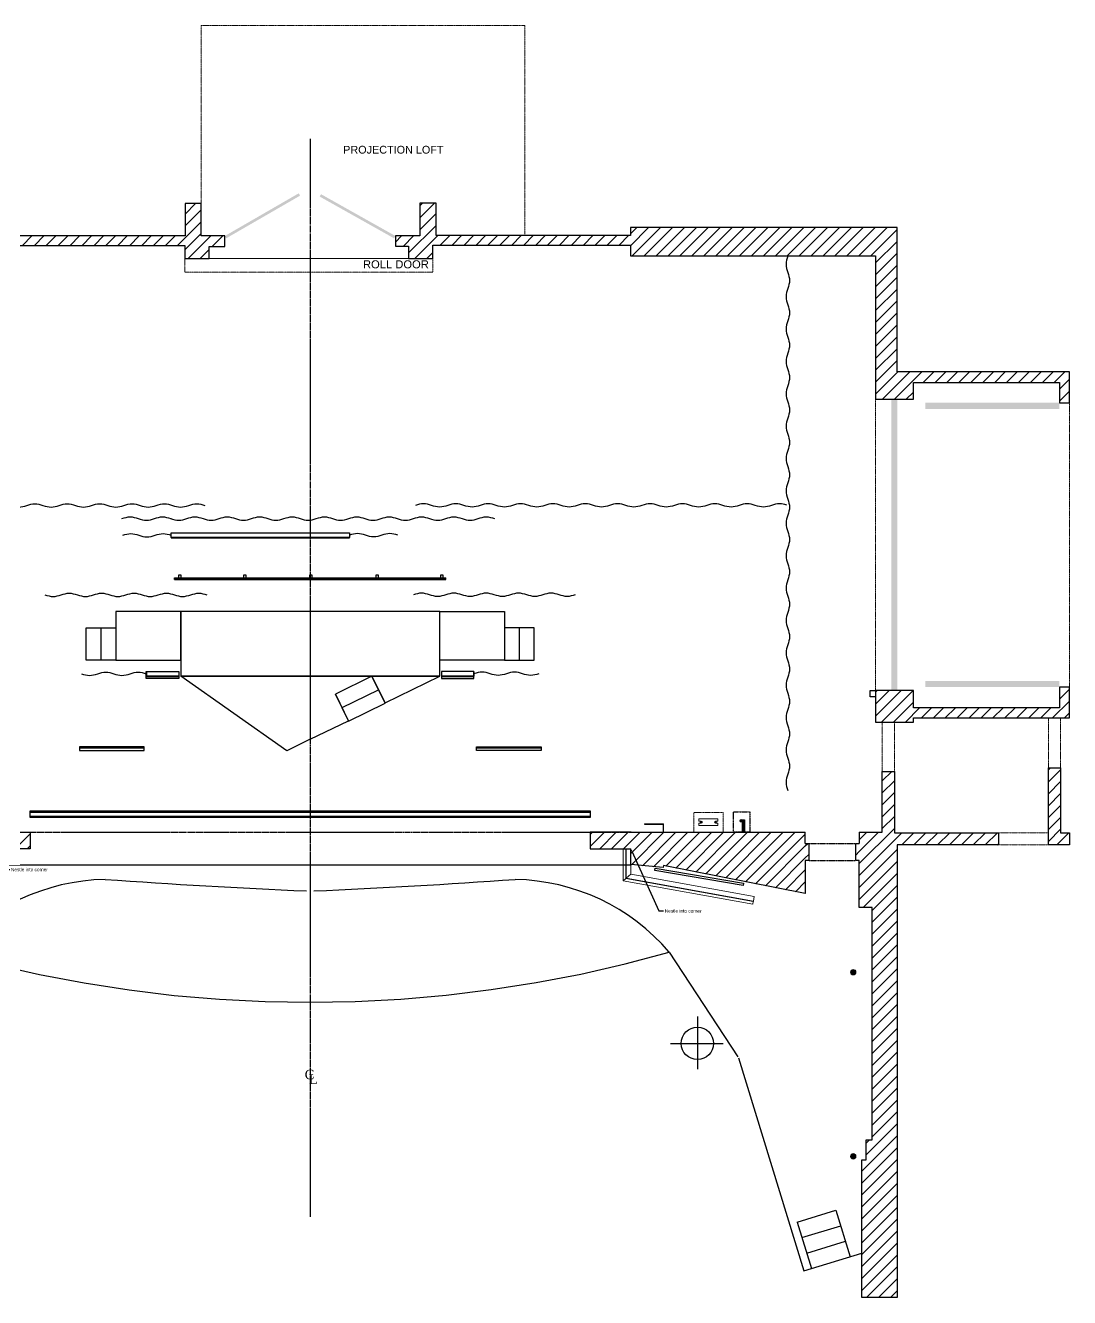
# Model space of a CAD drawing. Header units: inches. Extents: x 74 to 1370, y 2 to 949.
# Drawn here: x 597 to 1370, y 6 to 949 of the extents above; entities that cross this region are included whole.
import ezdxf
from ezdxf import colors
from ezdxf.entities.mleader import LeaderData, LeaderLine
from ezdxf.math import Vec2, Vec3

# ---------------------------------------------------------------- set-up
doc = ezdxf.new("R2010")
doc.units = ezdxf.units.IN
doc.header["$MEASUREMENT"] = 0
doc.set_wipeout_variables(frame=1)
doc.linetypes.add('STYLE_01', pattern=[0.41664, 0.20828, -0.20836])
doc.linetypes.add('STYLE_10', pattern=[5.9375, 3.75, -0.277785, 0.69443, -0.277785, 0.625, -0.3125])
for name, color, linetype in [('architecture', 7, 'Continuous'), ('Notations', 7, 'Continuous'), ('OBJECT', 7, 'Continuous')]:
    doc.layers.add(name, color=color, linetype=linetype)
doc.styles.add('CaslonOpnface BT Regular', font='')
doc.styles.add('Helvetica', font='')
doc.styles.get("Standard").update_dxf_attribs({"font": 'arial.ttf'})
doc.styles.get('CaslonOpnface BT Regular').set_extended_font_data('CaslonOpnface BT Regular')
doc.styles.get('Helvetica').set_extended_font_data('Helvetica')
pattern_1 = [(45, (-623.4765, -104.821), (-4.419417, 4.419417), [])]

msp = doc.modelspace()

# ---------------------------------------------------------------- hatches: boundary and pattern name
at = {"layer": 'architecture', "ltscale": 10}
h = msp.add_hatch(dxfattribs=at)
h.set_pattern_fill('ANSI31', color=256, scale=50, style=0)
h.set_pattern_definition(pattern_1)
h.paths.add_polyline_path([(726.8, 792.93), (726.8, 816.93), (714.8, 816.93), (714.8, 792.93), (571.49, 792.93), (571.49, 810.93), (456.49, 810.93), (456.49, 834.93), (444.49, 834.93), (444.49, 810.93), (433.49, 810.93), (433.49, 792.93), (435.49, 792.93), (435.49, 777.93), (571.49, 777.93), (571.49, 785.93), (714.67, 785.93), (714.67, 776.18), (732.67, 776.18), (732.67, 785.18), (744.3, 785.18), (744.3, 792.93)])
h = msp.add_hatch(dxfattribs=at)
h.set_pattern_fill('ANSI31', color=256, scale=50, style=0)
h.set_pattern_definition(pattern_1)
h.paths.add_polyline_path([(1044.8, 799.18), (1044.8, 793.18), (900.8, 793.18), (900.8, 817.18), (888.8, 817.18), (888.8, 792.93), (870.67, 792.93), (870.67, 785.43), (880.42, 785.43), (880.42, 776.18), (898.42, 776.18), (898.42, 786.18), (1044.8, 786.18), (1044.8, 778.18), (1226.54, 778.18), (1226.54, 671.9), (1254.54, 671.9), (1254.54, 684.39), (1362.77, 684.39), (1362.77, 669.27), (1370.27, 669.27), (1370.27, 692.27), (1242.54, 692.29), (1242.54, 799.18)])
h = msp.add_hatch(dxfattribs=at)
h.set_pattern_fill('ANSI31', color=256, scale=50, style=0)
h.set_pattern_definition(pattern_1)
h.paths.add_polyline_path([(1370.27, 435.65), (1370.27, 458.52), (1362.77, 458.52), (1362.77, 443.15), (1254.54, 443.15), (1254.54, 455.93), (1226.54, 455.93), (1226.54, 432.65), (1254.54, 432.65), (1254.54, 435.65)])
h = msp.add_hatch(dxfattribs=at)
h.set_pattern_fill('ANSI31', color=256, scale=50, style=0)
h.set_pattern_definition(pattern_1)
h.paths.add_polyline_path([(1354.58, 341.52), (1370.27, 341.52), (1370.27, 350.52), (1363.59, 350.52), (1363.58, 398.65), (1354.58, 398.65)])
h = msp.add_hatch(dxfattribs=at)
h.set_pattern_fill('ANSI31', color=256, scale=50, style=0)
h.set_pattern_definition(pattern_1)
h.paths.add_polyline_path([(1242.49, 341.52), (1317.58, 341.52), (1317.58, 350.52), (1240.54, 350.52), (1240.54, 395.93), (1231.49, 395.93), (1231.49, 350.93), (1214.46, 350.93), (1214.46, 295.21), (1223.96, 295.21), (1223.96, 123.05), (1219.46, 123.05), (1219.46, 108.05), (1216.29, 108.05), (1216.29, 6.05), (1242.49, 6.05)])
at = {"layer": 'architecture', "linetype": 'Continuous', "lineweight": 0}
h = msp.add_hatch(color=7, dxfattribs=at)
edge = h.paths.add_edge_path()
edge.add_arc((1127.24, 359.43), 1, 0, 360)
for color, points in [(7, [(1127.99, 360.15), (1129.49, 360.15), (1129.49, 350.93), (1127.99, 350.93)]), (256, [(1069.24, 357.18), (1069.24, 350.93), (1068.99, 350.93), (1068.99, 356.93), (1055.24, 356.93), (1055.24, 357.18)])]:
    msp.add_hatch(color=color, dxfattribs=at).paths.add_polyline_path(points)
at = {"layer": 'architecture', "ltscale": 10}
h = msp.add_hatch(dxfattribs=at)
h.set_pattern_fill('ANSI31', color=256, scale=50, style=0)
h.set_pattern_definition(pattern_1)
h.paths.add_polyline_path([(367.49, 350.93), (367.49, 321.83), (376.49, 321.93), (376.49, 253.93), (328.49, 253.93), (328.49, 241.93), (376.49, 241.93), (376.53, 236.46), (388.53, 236.46), (388.53, 293.21), (545.49, 326.18), (545.49, 324.69), (569.49, 326.9), (569.49, 338.68), (599.99, 338.68), (599.99, 350.93)])
h = msp.add_hatch(dxfattribs=at)
h.set_pattern_fill('ANSI31', color=256, scale=50, style=0)
h.set_pattern_definition(pattern_1)
h.paths.add_polyline_path([(1014.99, 350.93), (1014.99, 338.68), (1045.24, 338.68), (1045.18, 326.9), (1069.14, 324.73), (1069.27, 326.23), (1174.46, 305.43), (1174.46, 350.93)])
h = msp.add_hatch(dxfattribs=at)
h.set_pattern_fill('ANSI31', color=256, scale=50, style=0)
h.set_pattern_definition(pattern_1)
h.paths.add_polyline_path([(1214.46, 342.68), (1211.96, 342.68), (1211.96, 329.93), (1214.46, 329.93)])
h.paths.add_polyline_path([(1176.96, 342.68), (1174.46, 342.68), (1174.46, 329.93), (1176.96, 329.93)])
at = {"layer": 'architecture', "linetype": 'Continuous', "lineweight": 0}
h = msp.add_hatch(color=7, dxfattribs=at)
edge = h.paths.add_edge_path()
edge.add_arc((1209.96, 247.21), 2, 0, 360)
h = msp.add_hatch(color=7, dxfattribs=at)
edge = h.paths.add_edge_path()
edge.add_arc((1209.97, 110.71), 2, 0, 360)

# ---------------------------------------------------------------- linework, layer by layer
at = {"color": 7, "lineweight": -3}
for p, q in [((599.97, 361.89), (599.97, 366.85)), ((1015.01, 366.85), (1015.01, 361.89))]:
    msp.add_line(p, q, dxfattribs=at)
for points in [[(599.97, 366.85), (1015.01, 366.85)], [(599.97, 365.89), (1015.01, 365.89)], [(599.97, 362.85), (1015.01, 362.85)], [(1015.01, 361.89), (599.97, 361.89)]]:
    msp.add_lwpolyline(points, dxfattribs=at)
at = {"layer": 'architecture', "ltscale": 10}
for p, q in [((726.8, 816.93), (714.8, 816.93)), ((714.8, 816.93), (714.8, 792.93)), ((726.8, 792.93), (726.8, 816.93)), ((900.8, 817.18), (888.8, 817.18)), ((888.8, 817.18), (888.8, 792.93)), ((900.8, 793.18), (900.8, 817.18)), ((714.8, 792.93), (571.49, 792.93)), ((744.3, 792.93), (726.8, 792.93)), ((744.3, 785.18), (744.3, 792.93)), ((888.8, 792.93), (870.67, 792.93)), ((870.67, 792.93), (870.67, 785.43)), ((1044.8, 793.18), (900.8, 793.18)), ((1242.54, 799.18), (1044.8, 799.18)), ((1044.8, 799.18), (1044.8, 793.18)), ((1242.54, 692.29), (1242.54, 799.18)), ((571.49, 785.93), (714.67, 785.93)), ((714.67, 785.93), (714.67, 776.18)), ((732.67, 776.18), (732.67, 785.18)), ((732.67, 785.18), (744.3, 785.18)), ((870.67, 785.43), (880.42, 785.43)), ((880.42, 785.43), (880.42, 776.18)), ((898.42, 776.18), (898.42, 786.18)), ((898.42, 786.18), (1044.8, 786.18)), ((1044.8, 786.18), (1044.8, 778.18)), ((714.67, 776.18), (732.67, 776.18)), ((880.42, 776.18), (898.42, 776.18)), ((1044.8, 778.18), (1226.54, 778.18)), ((1226.54, 778.18), (1226.54, 671.9)), ((1370.27, 692.27), (1242.54, 692.29)), ((1370.27, 669.27), (1370.27, 692.27)), ((1254.54, 671.9), (1254.54, 684.39)), ((1254.54, 684.39), (1362.77, 684.39)), ((1362.77, 684.39), (1362.77, 669.27)), ((1226.54, 671.9), (1254.54, 671.9)), ((1362.77, 669.27), (1370.27, 669.27)), ((1254.54, 455.93), (1226.54, 455.93)), ((1226.54, 455.93), (1226.54, 432.65)), ((1254.54, 443.15), (1254.54, 455.93)), ((1370.27, 458.52), (1362.77, 458.52)), ((1362.77, 458.52), (1362.77, 443.15)), ((1370.27, 435.65), (1370.27, 458.52)), ((1362.77, 443.15), (1254.54, 443.15)), ((1254.54, 432.65), (1254.54, 435.65)), ((1254.54, 435.65), (1370.27, 435.65)), ((1226.54, 432.65), (1254.54, 432.65)), ((1354.58, 398.65), (1363.58, 398.65)), ((1354.58, 341.52), (1354.58, 398.65)), ((1363.58, 398.65), (1363.59, 350.52)), ((1231.49, 350.93), (1231.49, 395.93)), ((1231.49, 395.93), (1240.54, 395.93)), ((1240.54, 395.93), (1240.54, 350.52)), ((569.49, 350.93), (599.99, 350.93)), ((599.99, 350.93), (599.99, 338.68)), ((1045.49, 350.93), (1014.99, 350.93)), ((1014.99, 350.93), (1014.99, 338.68)), ((1045.24, 350.93), (1174.46, 350.93)), ((1174.46, 342.68), (1174.46, 350.93)), ((1214.46, 350.93), (1231.49, 350.93)), ((1214.46, 350.93), (1214.46, 342.68)), ((1240.54, 350.52), (1317.58, 350.52)), ((1317.58, 350.52), (1317.58, 341.52)), ((1363.59, 350.52), (1370.27, 350.52)), ((1370.27, 350.52), (1370.27, 341.52)), ((1317.58, 341.52), (1242.49, 341.52)), ((1242.49, 341.52), (1242.49, 6.05)), ((1370.27, 341.52), (1354.58, 341.52)), ((599.99, 338.68), (569.49, 338.68)), ((1014.99, 338.68), (1045.24, 338.68)), ((1045.24, 326.93), (1045.24, 338.68)), ((569.49, 326.9), (1045.18, 326.9)), ((1069.14, 324.73), (1045.24, 326.93)), ((1069.27, 326.23), (1069.14, 324.73)), ((1174.46, 305.43), (1069.27, 326.23)), ((1174.46, 329.93), (1174.46, 305.43)), ((1214.46, 295.21), (1214.46, 329.93)), ((1223.96, 295.21), (1214.46, 295.21)), ((1223.96, 123.05), (1223.96, 295.21)), ((1219.46, 108.05), (1219.46, 123.05)), ((1219.46, 123.05), (1223.96, 123.05)), ((1216.29, 6.05), (1216.29, 108.05)), ((1216.29, 108.05), (1219.46, 108.05)), ((1242.49, 6.05), (1216.29, 6.05))]:
    msp.add_line(p, q, dxfattribs=at)
at = {"layer": 'architecture', "color": 7, "linetype": 'Continuous', "lineweight": 5}
msp.add_line((732.67, 776.18), (880.42, 776.18), dxfattribs=at)
at = {"layer": 'architecture', "color": 7, "linetype": 'STYLE_01', "lineweight": 5}
for p, q in [((1226.54, 671.9), (1226.54, 455.93)), ((1370.27, 669.27), (1370.27, 458.52)), ((1354.58, 435.65), (1354.58, 398.65)), ((1363.58, 435.65), (1363.58, 398.65)), ((1231.49, 432.93), (1231.49, 395.93)), ((1231.49, 432.93), (1231.49, 395.93)), ((1240.54, 432.65), (1240.54, 395.93)), ((1240.54, 432.65), (1240.54, 395.93)), ((1317.58, 350.52), (1354.58, 350.52)), ((1317.58, 341.52), (1354.58, 341.52))]:
    msp.add_line(p, q, dxfattribs=at)
at = {"layer": 'architecture'}
for p, q in [((1055.24, 356.93), (1069.24, 356.93)), ((1174.46, 342.68), (1176.96, 342.68)), ((1176.96, 342.68), (1176.96, 329.93)), ((1211.96, 342.68), (1214.46, 342.68)), ((1211.96, 329.93), (1211.96, 342.68)), ((1063.01, 322.56), (1063.3, 324.29)), ((1128.38, 311.51), (1063.01, 322.56)), ((1063.3, 324.29), (1128.68, 313.24)), ((1176.96, 329.93), (1174.46, 329.93)), ((1214.46, 329.93), (1211.96, 329.93)), ((1128.68, 313.24), (1128.38, 311.51))]:
    msp.add_line(p, q, dxfattribs=at)
at = {"layer": 'architecture', "linetype": 'STYLE_01'}
for p, q in [((1176.96, 342.68), (1211.96, 342.68)), ((1176.96, 329.93), (1211.96, 329.93))]:
    msp.add_line(p, q, dxfattribs=at)
at = {"layer": 'architecture', "color": 7, "linetype": 'Continuous', "lineweight": 30}
for p, q in [((1124.86, 183.68), (1173.26, 25.9)), ((1168.46, 61.98), (1197.15, 70.75)), ((1168.46, 61.98), (1197.15, 70.75)), ((1197.15, 70.75), (1207.68, 36.32)), ((1197.15, 70.75), (1207.68, 36.32)), ((1168.46, 61.98), (1178.99, 27.55)), ((1168.46, 61.98), (1178.99, 27.55)), ((1171.97, 50.5), (1200.66, 59.27)), ((1171.97, 50.5), (1200.66, 59.27)), ((1175.48, 39.03), (1204.17, 47.8)), ((1175.48, 39.03), (1204.17, 47.8)), ((1173.26, 25.9), (1216.29, 39.05)), ((1173.26, 25.9), (1216.29, 39.05))]:
    msp.add_line(p, q, dxfattribs=at)
at = {"layer": 'architecture', "color": 7, "linetype": 'STYLE_01', "lineweight": 5}
msp.add_lwpolyline([(726.8, 792.93), (726.8, 948.97), (966.67, 948.97), (966.67, 794.14)], dxfattribs=at)
for points in [[(714.67, 776.18), (898.42, 776.18), (898.42, 766.18), (714.67, 766.18)], [(1091.74, 365.55), (1113.49, 365.55), (1113.49, 350.93), (1091.74, 350.93)]]:
    msp.add_lwpolyline(points, close=True, dxfattribs=at)
at = {"layer": 'architecture'}
for points in [[(1222.54, 455.93), (1226.54, 455.93), (1226.54, 451.43), (1222.54, 451.43)], [(1127.99, 360.15), (1129.49, 360.15), (1129.49, 350.93), (1127.99, 350.93)]]:
    msp.add_lwpolyline(points, close=True, dxfattribs=at)
at = {"layer": 'architecture', "color": 7, "linetype": 'Continuous', "lineweight": 5}
for points in [[(1097.36, 359.24), (1095.61, 359.24), (1095.61, 360.99), (1109.61, 360.99), (1109.61, 359.24), (1107.86, 359.24)], [(1097.36, 357.74), (1095.61, 357.74), (1095.61, 355.99), (1109.61, 355.99), (1109.61, 357.74), (1108.11, 357.74)]]:
    msp.add_lwpolyline(points, dxfattribs=at)
at = {"layer": 'architecture', "linetype": 'STYLE_01'}
msp.add_lwpolyline([(1121.24, 365.97), (1133.24, 365.97), (1133.24, 350.97), (1121.24, 350.97)], close=True, dxfattribs=at)
at = {"layer": 'architecture', "linetype": 'Continuous', "lineweight": 5}
msp.add_lwpolyline([(1069.24, 357.18), (1069.24, 350.93), (1068.99, 350.93), (1068.99, 356.93), (1055.24, 356.93), (1055.24, 357.18)], close=True, dxfattribs=at)
at = {"layer": 'architecture', "color": 7, "linetype": 'Continuous', "lineweight": 30}
msp.add_lwpolyline([(541.36, 261.68), (574.13, 253.04), (606.98, 245.58), (640.08, 239.26), (673.37, 234.08), (706.84, 230.05), (740.4, 227.18), (774.05, 225.47), (807.28, 224.92), (840.96, 225.52), (874.62, 227.28), (908.19, 230.2), (941.63, 234.27), (974.93, 239.49), (1008.01, 245.86), (1040.86, 253.37), (1073.61, 262.05)], dxfattribs=at)
at = {"layer": 'architecture', "color": 7, "linetype": 'Continuous', "lineweight": 5}
for centre, radius in [((1097.36, 358.49), 0.75), ((1097.36, 358.49), 0.5), ((1107.86, 358.49), 0.75), ((1107.86, 358.49), 0.5), ((1209.96, 247.21), 2), ((1209.97, 110.71), 2)]:
    msp.add_circle(centre, radius, dxfattribs=at)
at = {"layer": 'architecture'}
msp.add_circle((1127.24, 359.43), 1, dxfattribs=at)
at = {"layer": 'architecture', "color": 7, "linetype": 'Continuous', "lineweight": 30}
for centre, radius, start, end in [((658.32, 162.26), 153.74, 91.05495, 139.52786), ((1054.6, 5994.94), 5692.97, 265.97987, 267.48508), ((560.37, 5994.94), 5692.97, 272.51492, 274.02013), ((956.66, 162.26), 153.74, 40.47214, 88.94505)]:
    msp.add_arc(centre, radius, start, end, dxfattribs=at)
at = {"layer": 'architecture', "color": 7, "linetype": 'Continuous', "lineweight": 5}
for points in [[(744.3, 792.93), (745.3, 791.19), (799.02, 824.52), (800.02, 822.79)], [(870.65, 792.94), (869.67, 791.19), (815.56, 823.88), (814.58, 822.13)], [(1238.22, 563.9), (1238.22, 671.9), (1242.72, 563.9), (1242.72, 671.9)], [(1263.39, 664.77), (1263.39, 669.27), (1362.77, 664.77), (1362.77, 669.27)], [(1238.22, 455.9), (1238.22, 563.9), (1242.72, 455.9), (1242.72, 563.9)], [(1263.39, 458.52), (1263.39, 463.02), (1362.77, 458.52), (1362.77, 463.02)]]:
    msp.add_solid(points, dxfattribs=at)
at = {"layer": 'Notations', "linetype": 'STYLE_10'}
for p, q in [((807.49, 864.93), (807.49, 65.93)), ((569.49, 350.93), (1045.49, 350.93))]:
    msp.add_line(p, q, dxfattribs=at)
at = {"layer": 'OBJECT'}
for p, q in [((706.87, 539.56), (908.11, 539.56)), ((706.87, 538.31), (706.87, 539.56)), ((706.87, 538.56), (908.11, 538.56)), ((706.87, 538.31), (908.11, 538.31)), ((709.97, 538.31), (709.97, 539.56)), ((908.11, 538.31), (908.11, 539.56)), ((641.58, 478.53), (641.58, 502.53)), ((641.58, 502.53), (663.58, 502.53)), ((652.58, 478.53), (652.58, 502.53)), ((663.58, 502.53), (663.58, 478.53)), ((973.58, 502.53), (951.58, 502.53)), ((951.58, 502.53), (951.58, 478.53)), ((962.58, 478.53), (962.58, 502.53)), ((973.58, 478.53), (973.58, 502.53)), ((663.58, 478.53), (641.58, 478.53)), ((951.58, 478.53), (973.58, 478.53)), ((853.25, 466.53), (807.58, 466.53)), ((807.58, 466.53), (807.58, 419.85)), ((853.26, 466.53), (826.28, 453.4)), ((862.99, 446.53), (853.26, 466.53)), ((835.91, 433.62), (826.28, 453.4)), ((826.28, 453.4), (836.02, 433.4)), ((831.15, 443.4), (858.13, 456.53)), ((836.02, 433.4), (862.99, 446.53)), ((807.58, 419.85), (835.91, 433.62))]:
    msp.add_line(p, q, dxfattribs=at)
for points in [[(836.58, 569.34), (704.58, 569.34), (704.58, 572.84), (836.58, 572.84)], [(836.58, 569.34), (704.58, 569.34), (704.58, 569.15), (836.58, 569.15)], [(709.97, 539.56), (711.97, 539.56), (711.97, 541.56), (709.97, 541.56)], [(758.01, 539.56), (760.01, 539.56), (760.01, 541.56), (758.01, 541.56)], [(807.04, 539.56), (809.04, 539.56), (809.04, 541.56), (807.04, 541.56)], [(856.07, 539.56), (858.07, 539.56), (858.07, 541.56), (856.07, 541.56)], [(904.11, 539.56), (906.11, 539.56), (906.11, 541.56), (904.11, 541.56)], [(663.58, 478.53), (711.58, 478.53), (711.58, 514.53), (663.58, 514.53)], [(711.58, 466.53), (903.58, 466.53), (903.58, 514.53), (711.58, 514.53)], [(951.58, 478.53), (903.58, 478.53), (903.58, 514.53), (951.58, 514.53)], [(686.24, 466.68), (686.05, 466.68), (686.05, 470.18), (686.24, 470.18)], [(686.05, 466.68), (710.24, 466.68), (710.24, 466.49), (686.05, 466.49)], [(686.05, 466.49), (710.24, 466.49), (710.24, 464.99), (686.05, 464.99)], [(710.24, 466.68), (686.24, 466.68), (686.24, 470.18), (710.24, 470.18)], [(904.74, 466.68), (928.74, 466.68), (928.74, 470.18), (904.74, 470.18)], [(928.92, 466.68), (904.74, 466.68), (904.74, 466.49), (928.92, 466.49)], [(928.92, 466.49), (904.74, 466.49), (904.74, 464.99), (928.92, 464.99)], [(928.74, 466.68), (928.92, 466.68), (928.92, 470.18), (928.74, 470.18)], [(636.49, 413.43), (684.49, 413.43), (684.49, 414.18), (636.49, 414.18)], [(636.49, 411.43), (684.49, 411.43), (684.49, 413.43), (636.49, 413.43)], [(978.68, 413.43), (930.68, 413.43), (930.68, 414.18), (978.68, 414.18)], [(978.68, 411.43), (930.68, 411.43), (930.68, 413.43), (978.68, 413.43)]]:
    msp.add_lwpolyline(points, close=True, dxfattribs=at)
for points in [[(807.58, 466.53), (711.58, 466.53), (807.58, 466.53), (807.58, 419.85), (790.21, 411.41), (711.58, 466.53)], [(853.25, 466.53), (862.98, 446.8), (903.58, 466.53), (853.25, 466.53)], [(853.25, 466.53), (862.98, 446.8), (903.58, 466.53), (853.25, 466.53)]]:
    msp.add_lwpolyline(points, dxfattribs=at)
at = {"layer": 'OBJECT', "lineweight": 5}
for points in [[(1041.45, 316.69), (1041.55, 338.69), (1039.55, 338.7), (1039.44, 315.02)], [(1041.63, 316.85), (1041.74, 338.69), (1041.55, 338.69), (1041.45, 316.69)], [(1045.15, 319.77), (1045.24, 338.68), (1041.74, 338.69), (1041.63, 316.85)], [(1135.91, 299.58), (1041.45, 316.69), (1039.44, 315.02), (1135.55, 297.61)], [(1041.63, 316.85), (1135.94, 299.76), (1135.91, 299.58), (1041.45, 316.69)], [(1041.63, 316.85), (1135.94, 299.76), (1136.56, 303.21), (1045.15, 319.77)]]:
    msp.add_lwpolyline(points, close=True, dxfattribs=at)
at = {"layer": 'OBJECT'}
for points, knots in [([(1161.49, 777.93), (1160.86, 775.93), (1159.61, 771.93), (1160.86, 767.93), (1161.49, 765.93), (1162.11, 763.93), (1163.36, 759.93), (1161.49, 753.93), (1159.61, 747.93), (1160.86, 743.93), (1161.49, 741.93), (1162.11, 739.93), (1163.36, 735.93), (1161.49, 729.93), (1159.61, 723.93), (1160.86, 719.93), (1161.49, 717.93), (1162.11, 715.93), (1163.36, 711.93), (1161.49, 705.93), (1159.61, 699.93), (1160.86, 695.93), (1161.49, 693.93), (1162.11, 691.93), (1163.36, 687.93), (1161.49, 681.93), (1159.61, 675.93), (1160.86, 671.93), (1161.49, 669.93), (1162.11, 667.93), (1163.36, 663.93), (1161.49, 657.93), (1159.61, 651.93), (1160.86, 647.93), (1161.49, 645.93), (1162.11, 643.93), (1163.36, 639.93), (1161.49, 633.93), (1159.61, 627.93), (1160.86, 623.93), (1161.49, 621.93), (1162.11, 619.93), (1163.36, 615.93), (1161.49, 609.93), (1159.61, 603.93), (1160.86, 599.93), (1161.49, 597.93), (1162.11, 595.93), (1163.36, 591.93), (1161.49, 585.93), (1159.61, 579.93), (1160.86, 575.93), (1161.49, 573.93), (1162.11, 571.93), (1163.36, 567.93), (1161.49, 561.93), (1159.61, 555.93), (1160.86, 551.93), (1161.49, 549.93), (1162.11, 547.93), (1163.36, 543.93), (1161.49, 537.93), (1159.61, 531.93), (1160.86, 527.93), (1161.49, 525.93), (1162.11, 523.93), (1163.36, 519.93), (1161.49, 513.93), (1159.61, 507.93), (1160.86, 503.93), (1161.49, 501.93), (1162.11, 499.93), (1163.36, 495.93), (1161.49, 489.93), (1159.61, 483.93), (1160.86, 479.93), (1161.49, 477.93), (1162.11, 475.93), (1163.36, 471.93), (1161.49, 465.93), (1159.61, 459.93), (1160.86, 455.93), (1161.49, 453.93), (1162.11, 451.93), (1163.36, 447.93), (1161.49, 441.93), (1159.61, 435.93), (1160.86, 431.93), (1161.49, 429.93), (1162.11, 427.93), (1163.36, 423.93), (1161.49, 417.93), (1159.61, 411.93), (1160.86, 407.93), (1161.49, 405.93), (1162.11, 403.93), (1163.36, 399.93), (1161.49, 393.93), (1159.61, 387.93), (1160.86, 383.93), (1161.49, 381.93)], [0, 0, 0, 0, 6.128825, 12.257651, 12.257651, 12.257651, 18.386476, 24.515301, 30.644127, 36.772952, 36.772952, 36.772952, 42.901777, 49.030603, 55.159428, 61.288253, 61.288253, 61.288253, 67.417079, 73.545904, 79.674729, 85.803555, 85.803555, 85.803555, 91.93238, 98.061205, 104.190031, 110.318856, 110.318856, 110.318856, 116.447681, 122.576507, 128.705332, 134.834157, 134.834157, 134.834157, 140.962983, 147.091808, 153.220633, 159.349459, 159.349459, 159.349459, 165.478284, 171.607109, 177.735935, 183.86476, 183.86476, 183.86476, 189.993585, 196.122411, 202.251236, 208.380061, 208.380061, 208.380061, 214.508887, 220.637712, 226.766537, 232.895363, 232.895363, 232.895363, 239.024188, 245.153013, 251.281839, 257.410664, 257.410664, 257.410664, 263.539489, 269.668315, 275.79714, 281.925965, 281.925965, 281.925965, 288.054791, 294.183616, 300.312441, 306.441267, 306.441267, 306.441267, 312.570092, 318.698917, 324.827743, 330.956568, 330.956568, 330.956568, 337.085393, 343.214219, 349.343044, 355.471869, 355.471869, 355.471869, 361.600695, 367.72952, 373.858346, 379.987171, 379.987171, 379.987171, 386.115996, 392.244822, 398.373647, 404.502472, 404.502472, 404.502472, 404.502472]), ([(1160.68, 593.44), (1158.92, 593.98), (1155.17, 595.01), (1151.41, 593.84), (1149.41, 593.21)], [13.002513, 13.002513, 13.002513, 13.002513, 18.386476, 24.515301, 24.515301, 24.515301, 24.515301])]:
    msp.add_open_spline(points, degree=3, knots=knots, dxfattribs=at)
for points in [[(585.52, 593.21), (587.52, 592.59), (591.52, 591.34), (597.52, 593.21), (603.52, 595.09), (607.52, 593.84), (609.52, 593.21)], [(609.52, 593.21), (611.52, 592.59), (615.52, 591.34), (621.52, 593.21), (627.52, 595.09), (631.52, 593.84), (633.52, 593.21)], [(633.52, 593.21), (635.52, 592.59), (639.52, 591.34), (645.52, 593.21), (651.52, 595.09), (655.52, 593.84), (657.52, 593.21)], [(657.52, 593.21), (659.52, 592.59), (663.52, 591.34), (669.52, 593.21), (675.52, 595.09), (679.52, 593.84), (681.52, 593.21)], [(681.49, 593.21), (683.49, 592.59), (687.49, 591.34), (693.49, 593.21), (699.49, 595.09), (703.49, 593.84), (705.49, 593.21)], [(705.49, 593.21), (707.49, 592.59), (711.49, 591.34), (717.49, 593.21), (723.49, 595.09), (727.49, 593.84), (729.49, 593.21)], [(909.49, 593.21), (907.49, 592.59), (903.49, 591.34), (897.49, 593.21), (891.49, 595.09), (887.49, 593.84), (885.49, 593.21)], [(933.49, 593.21), (931.49, 592.59), (927.49, 591.34), (921.49, 593.21), (915.49, 595.09), (911.49, 593.84), (909.49, 593.21)], [(957.45, 593.21), (955.45, 592.59), (951.45, 591.34), (945.45, 593.21), (939.45, 595.09), (935.45, 593.84), (933.45, 593.21)], [(981.45, 593.21), (979.45, 592.59), (975.45, 591.34), (969.45, 593.21), (963.45, 595.09), (959.45, 593.84), (957.45, 593.21)], [(1005.45, 593.21), (1003.45, 592.59), (999.45, 591.34), (993.45, 593.21), (987.45, 595.09), (983.45, 593.84), (981.45, 593.21)], [(1029.45, 593.21), (1027.45, 592.59), (1023.45, 591.34), (1017.45, 593.21), (1011.45, 595.09), (1007.45, 593.84), (1005.45, 593.21)], [(1053.41, 593.21), (1051.41, 592.59), (1047.41, 591.34), (1041.41, 593.21), (1035.41, 595.09), (1031.41, 593.84), (1029.41, 593.21)], [(1077.41, 593.21), (1075.41, 592.59), (1071.41, 591.34), (1065.41, 593.21), (1059.41, 595.09), (1055.41, 593.84), (1053.41, 593.21)], [(1101.41, 593.21), (1099.41, 592.59), (1095.41, 591.34), (1089.41, 593.21), (1083.41, 595.09), (1079.41, 593.84), (1077.41, 593.21)], [(1125.41, 593.21), (1123.41, 592.59), (1119.41, 591.34), (1113.41, 593.21), (1107.41, 595.09), (1103.41, 593.84), (1101.41, 593.21)], [(1149.41, 593.21), (1147.41, 592.59), (1143.41, 591.34), (1137.41, 593.21), (1131.41, 595.09), (1127.41, 593.84), (1125.41, 593.21)], [(668.04, 583.49), (670.15, 584.12), (674.15, 585.37), (678.15, 584.12), (680.15, 583.49)], [(680.15, 583.49), (682.15, 582.87), (686.15, 581.62), (692.15, 583.49), (698.15, 585.37), (702.15, 584.12), (704.15, 583.49)], [(704.11, 583.49), (706.11, 582.87), (710.11, 581.62), (716.11, 583.49), (722.11, 585.37), (726.11, 584.12), (728.11, 583.49)], [(728.11, 583.49), (730.11, 582.87), (734.11, 581.62), (740.11, 583.49), (746.11, 585.37), (750.11, 584.12), (752.11, 583.49)], [(752.11, 583.49), (754.11, 582.87), (758.11, 581.62), (764.11, 583.49), (770.11, 585.37), (774.11, 584.12), (776.11, 583.49)], [(776.11, 583.49), (778.11, 582.87), (782.11, 581.62), (788.11, 583.49), (794.11, 585.37), (798.11, 584.12), (800.11, 583.49)], [(800.07, 583.49), (802.07, 582.87), (806.07, 581.62), (812.07, 583.49), (818.07, 585.37), (822.07, 584.12), (824.07, 583.49)], [(824.07, 583.49), (826.07, 582.87), (830.07, 581.62), (836.07, 583.49), (842.07, 585.37), (846.07, 584.12), (848.07, 583.49)], [(848.07, 583.49), (850.07, 582.87), (854.07, 581.62), (860.07, 583.49), (866.07, 585.37), (870.07, 584.12), (872.07, 583.49)], [(872.07, 583.49), (874.07, 582.87), (878.07, 581.62), (884.07, 583.49), (890.07, 585.37), (894.07, 584.12), (896.07, 583.49)], [(896.04, 583.49), (898.04, 582.87), (902.04, 581.62), (908.04, 583.49), (914.04, 585.37), (918.04, 584.12), (920.04, 583.49)], [(920.04, 583.49), (922.04, 582.87), (926.04, 581.62), (932.04, 583.49), (938.04, 585.37), (942.04, 584.12), (944.04, 583.49)], [(668.58, 571.09), (670.58, 571.71), (674.58, 572.96), (678.58, 571.71), (680.58, 571.09)], [(680.58, 571.09), (682.58, 570.46), (686.58, 569.21), (692.58, 571.09), (698.58, 572.96), (702.58, 571.71), (704.58, 571.09)], [(860.58, 571.09), (858.58, 570.46), (854.58, 569.21), (848.58, 571.09), (842.58, 572.96), (838.58, 571.71), (836.58, 571.09)], [(872.58, 571.09), (870.58, 571.71), (866.58, 572.96), (862.58, 571.71), (860.58, 571.09)], [(610.99, 526.93), (612.99, 526.3), (616.99, 525.05), (622.99, 526.93), (628.99, 528.8), (632.99, 527.55), (634.99, 526.93)], [(634.99, 526.93), (636.99, 526.3), (640.99, 525.05), (646.99, 526.93), (652.99, 528.8), (656.99, 527.55), (658.99, 526.93)], [(658.99, 526.93), (660.99, 526.3), (664.99, 525.05), (670.99, 526.93), (676.99, 528.8), (680.99, 527.55), (682.99, 526.93)], [(682.99, 526.93), (684.99, 526.3), (688.99, 525.05), (694.99, 526.93), (700.99, 528.8), (704.99, 527.55), (706.99, 526.93)], [(706.99, 526.93), (708.99, 526.3), (712.99, 525.05), (718.99, 526.93), (724.99, 528.8), (728.99, 527.55), (730.99, 526.93)], [(907.99, 526.93), (905.99, 526.3), (901.99, 525.05), (895.99, 526.93), (889.99, 528.8), (885.99, 527.55), (883.99, 526.93)], [(931.99, 526.93), (929.99, 526.3), (925.99, 525.05), (919.99, 526.93), (913.99, 528.8), (909.99, 527.55), (907.99, 526.93)], [(955.99, 526.93), (953.99, 526.3), (949.99, 525.05), (943.99, 526.93), (937.99, 528.8), (933.99, 527.55), (931.99, 526.93)], [(979.99, 526.93), (977.99, 526.3), (973.99, 525.05), (967.99, 526.93), (961.99, 528.8), (957.99, 527.55), (955.99, 526.93)], [(1003.99, 526.93), (1001.99, 526.3), (997.99, 525.05), (991.99, 526.93), (985.99, 528.8), (981.99, 527.55), (979.99, 526.93)], [(638.05, 468.43), (640.05, 467.8), (644.05, 466.55), (650.05, 468.43), (656.05, 470.3), (660.05, 469.05), (662.05, 468.43)], [(662.05, 468.43), (664.05, 467.8), (668.05, 466.55), (674.05, 468.43), (680.05, 470.3), (684.05, 469.05), (686.05, 468.43)], [(952.92, 468.43), (950.92, 467.8), (946.92, 466.55), (940.92, 468.43), (934.92, 470.3), (930.92, 469.05), (928.92, 468.43)], [(976.92, 468.43), (974.92, 467.8), (970.92, 466.55), (964.92, 468.43), (958.92, 470.3), (954.92, 469.05), (952.92, 468.43)]]:
    msp.add_open_spline(points, degree=3, dxfattribs=at)

# ---------------------------------------------------------------- texts
at = {"layer": 'Notations', "color": 7, "attachment_point": 1}
for s, insert, char_height, line_spacing_factor, style in [('PROJECTION LOFT', (831.97, 859.72), 5.7386, 0.839796, 'Helvetica'), ('ROLL DOOR', (846.66, 774.87), 5.932, 0.839155, 'Helvetica'), ('{\\fBookman Old Style|b0|i0|c0|p18;C}', (803.47, 174.9), 7.0728, 1.058747, 'CaslonOpnface BT Regular'), ('{\\fBookman Old Style|b0|i0|c0|p18;L}', (806.52, 171.44), 7.0728, 1.058747, 'CaslonOpnface BT Regular')]:
    msp.add_mtext(s, dxfattribs=dict(at, insert=insert, char_height=char_height, line_spacing_factor=line_spacing_factor, style=style))

# ---------------------------------------------------------------- leaders
at = {"layer": 'OBJECT'}
ml = msp.add_multileader_mtext('Standard', dxfattribs=at)
ml.set_content('Nestle into corner', color=256)
ml.set_leader_properties()
ml.build(insert=Vec2(0, 0))
ml.multileader.update_dxf_attribs({"dogleg_length": 0.36, "arrow_head_size": 1.8, "scale": 10})
ctx = ml.context
ctx.base_point, ctx.scale, ctx.char_height, ctx.arrow_head_size, ctx.landing_gap_size, ctx.plane_origin = Vec3(584.9, 323.28), 10, 2.5, 1.8, 0.9, Vec3(569.49, 338.68)
notes = []
notes.append((ctx, [(0, (1, 1, 0), (581.3, 323.28), (1, 0), 3.6, [(0, [(569.49, 338.68)], 0, [])])]))
ctx.mtext.insert, ctx.mtext.flow_direction = Vec3(585.8, 324.55), 5
ml = msp.add_multileader_mtext('Standard', dxfattribs=at)
ml.set_content('Nestle into corner', color=256)
ml.set_leader_properties()
ml.build(insert=Vec2(0, 0))
ml.multileader.update_dxf_attribs({"dogleg_length": 0.36, "arrow_head_size": 1.8, "scale": 10})
ctx = ml.context
ctx.base_point, ctx.scale, ctx.char_height, ctx.arrow_head_size, ctx.landing_gap_size, ctx.plane_origin = Vec3(1069.38, 292.63), 10, 2.5, 1.8, 0.9, Vec3(1045.24, 338.68)
notes.append((ctx, [(0, (1, 1, 0), (1065.78, 292.63), (1, 0), 3.6, [(0, [(1045.24, 338.68)], 0, [])])]))
ctx.mtext.insert, ctx.mtext.flow_direction = Vec3(1070.28, 293.9), 5
for ctx, leaders in notes:
    for number, flags, end, landing, length, lines in leaders:
        leader = LeaderData()
        leader.index, (leader.has_last_leader_line, leader.has_dogleg_vector, leader.attachment_direction) = number, flags
        leader.last_leader_point, leader.dogleg_vector, leader.dogleg_length = Vec3(end), Vec3(landing), length
        for number, points, colour, breaks in lines:
            line = LeaderLine()
            line.index, line.vertices, line.color, line.breaks = number, Vec3.list(points), colors.encode_raw_color(colour), breaks
            leader.lines.append(line)
        ctx.leaders.append(leader)

# ---------------------------------------------------------------- wipeouts: each hides what was drawn before it
msp.add_wipeout([(1106.49, 194.43), (1106.43, 193.25), (1106.26, 192.08), (1105.97, 190.94), (1105.57, 189.83), (1105.07, 188.77), (1104.46, 187.76), (1103.76, 186.81), (1102.97, 185.94), (1102.1, 185.15), (1101.15, 184.45), (1100.14, 183.84), (1099.08, 183.34), (1097.97, 182.94), (1096.83, 182.66), (1095.66, 182.48), (1094.49, 182.43), (1093.31, 182.48), (1092.15, 182.66), (1091, 182.94), (1089.89, 183.34), (1088.83, 183.84), (1087.82, 184.45), (1086.87, 185.15), (1086, 185.94), (1085.21, 186.81), (1084.51, 187.76), (1083.9, 188.77), (1083.4, 189.83), (1083, 190.94), (1082.72, 192.08), (1082.54, 193.25), (1082.49, 194.43), (1082.54, 195.6), (1082.72, 196.77), (1083, 197.91), (1083.4, 199.02), (1083.9, 200.08), (1084.51, 201.09), (1085.21, 202.04), (1086, 202.91), (1086.87, 203.7), (1087.82, 204.4), (1088.83, 205.01), (1089.89, 205.51), (1091, 205.91), (1092.15, 206.2), (1093.31, 206.37), (1094.49, 206.43), (1095.66, 206.37), (1096.83, 206.2), (1097.97, 205.91), (1099.08, 205.51), (1100.14, 205.01), (1101.15, 204.4), (1102.1, 203.7), (1102.97, 202.91), (1103.76, 202.04), (1104.46, 201.09), (1105.07, 200.08), (1105.57, 199.02), (1105.97, 197.91), (1106.26, 196.77), (1106.43, 195.6)]).dxf.layer = 'Notations'

# ---------------------------------------------------------------- next in the draw order: linework, layer by layer
at = {"layer": 'architecture', "color": 7, "linetype": 'Continuous', "lineweight": 30}
msp.add_line((1073.61, 262.05), (1124.5, 184.36), dxfattribs=at)
at = {"layer": 'Notations'}
for p, q in [((1094.49, 214.43), (1094.49, 175.43)), ((1074.49, 194.43), (1113.49, 194.43))]:
    msp.add_line(p, q, dxfattribs=at)
msp.add_circle((1094.49, 194.43), 12, dxfattribs=at)

doc.saveas('drawing.dxf')
